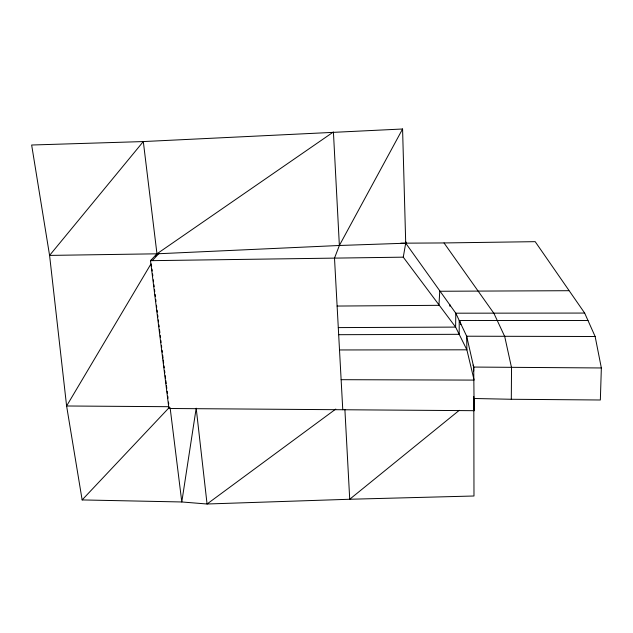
<?xml version="1.0" encoding="UTF-8"?>
<svg xmlns="http://www.w3.org/2000/svg" width="633" height="633" viewBox="0 0 633 633"><rect width="100%" height="100%" fill="white"/><g stroke="black" fill="none" stroke-linecap="round" stroke-linejoin="round"><path stroke-width="0.95" d="M444.018 242.945L535.186 241.664L584.663 313.066L595.139 336.503L601.35 367.963L600.345 399.993L511.306 399.273L511.527 367.638L504.73 336.574L493.962 313.43L444.018 242.945L405.713 243.159L455.792 313.216L466.671 336.21L473.706 367.085L474.149 410.69L168.908 408.491L150.512 260.677L157.38 253.374M341.132 379.689L474.101 380.093L466.877 349.812L455.618 327.103L403.261 257.164L405.713 243.175L402.58 128.997L143.311 141.563L31.65 145.012L49.58 255.408L66.607 405.99L82.14 499.928L181.798 501.969L207.062 504.003L349.717 499.255L473.982 496.003L473.8 396.559M405.713 243.46L405.975 241.98L406.022 243.673M402.58 128.997L339.367 245.485L334.501 258.122L342.769 409.741M150.907 264.016L66.607 405.99L169.011 406.702M155.449 256.365L156.462 254.664M159.073 253.35L152.616 260.258L150.883 260.282M82.14 499.928L169.32 407.43M459.249 410.334L349.717 499.255L344.898 409.519M335.783 409.068L207.062 504.003L196.19 408.198L181.798 501.969L170.111 407.684M339.367 245.485L156.968 253.809L49.58 255.408L143.311 141.563L156.968 253.809L333.417 131.981L339.367 245.485L405.706 243.214L400.816 243.214M150.512 260.677L403.261 257.164M568.806 290.705L439.753 291.259L438.938 305.32L337.112 306.055M584.663 313.066L455.792 313.193L455.618 327.103L338.291 327.601M587.986 320.496L459.234 320.48L459.186 334.311L338.679 334.699M339.51 349.954L466.877 349.812L466.671 336.21L595.139 336.503M601.35 367.963L473.706 367.061M511.306 399.273L473.808 398.497L474.149 410.69M473.073 365.083L473.698 366.934L473.721 371.009M460.278 321.722L460.784 324.634M151.374 264.19L151.611 266.145M151.975 269.08L152.221 271.035M152.585 273.97L152.83 275.925M153.313 279.841L153.558 281.796M153.922 284.731L154.167 286.686M154.531 289.621L154.776 291.576M155.14 294.503L155.378 296.466M155.75 299.393L155.987 301.355M156.478 305.264L156.715 307.219M157.079 310.154L157.324 312.109M157.688 315.044L157.934 316.998M158.297 319.934L158.543 321.888M158.907 324.824L159.152 326.778M159.516 329.714L159.88 332.649M160.244 335.577L160.489 337.539M160.853 340.467L161.091 342.429M161.455 345.357L161.7 347.319M162.064 350.247L162.309 352.209M162.673 355.137L163.037 358.072M163.282 360.027L163.646 362.962M164.01 365.898L164.256 367.852M164.62 370.788L164.857 372.742M165.229 375.678L165.593 378.613M165.83 380.568L166.194 383.503M166.439 385.457L166.803 388.393M167.167 391.321L167.413 393.283M167.777 396.211L168.022 398.173M168.505 402.082L168.75 404.036M449.897 304.679L449.913 306.325"/></g></svg>
